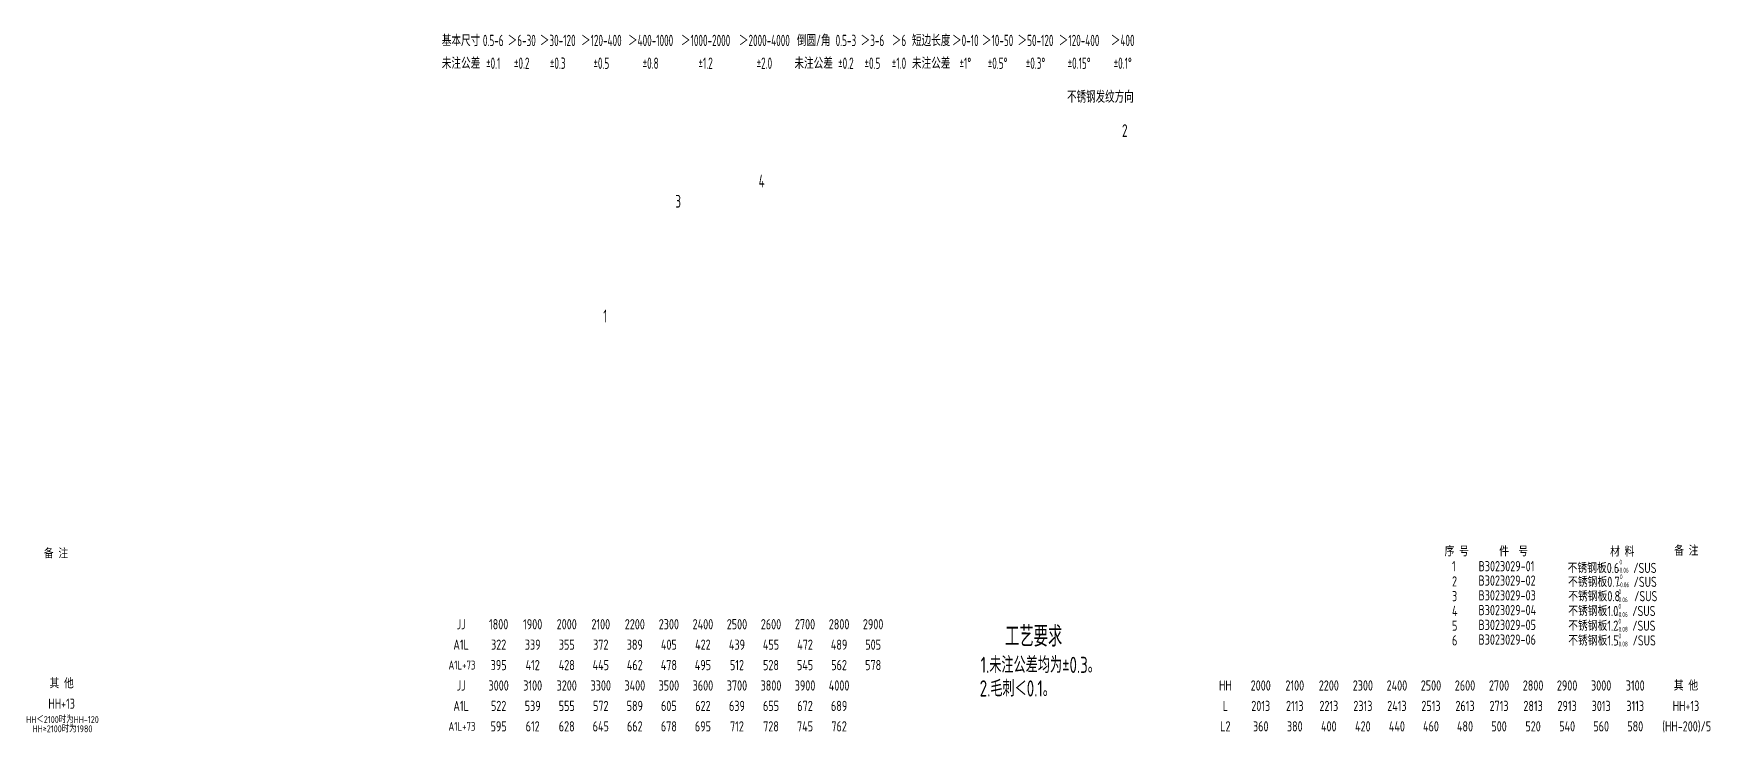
# Model space of a CAD drawing. Header units: inches. Extents: x 14216 to 120088, y -28810 to 23559.
# Drawn here: x 60263 to 64203, y 10831 to 12474 of the extents above; entities that cross this region are included whole.
import ezdxf
from ezdxf.enums import TextEntityAlignment as Align

# ---------------------------------------------------------------- set-up
doc = ezdxf.new("R2010")
doc.units = ezdxf.units.IN
doc.header["$LTSCALE"] = 0.3
doc.header["$MEASUREMENT"] = 0
doc.layers.add('2', color=2, linetype='Continuous')
doc.layers.add('2细实线', color=2, linetype='Continuous')
doc.layers.add('粗实线', color=7, linetype='Continuous', lineweight=30)
doc.styles.add('HZ', font='isocp2.shx', dxfattribs={"width": 0.7, "bigfont": 'hztxt.shx'})

msp = doc.modelspace()

# ---------------------------------------------------------------- texts
at = {"layer": '2', "color": 6, "style": 'HZ', "width": 0.8}
msp.add_text('不锈钢发纹方向', height=28, dxfattribs=at).set_placement((62691.2, 12302.8), align=Align.BOTTOM_LEFT)
at = {"layer": '2', "color": 4, "style": 'HZ', "width": 0.7}
for s, p in [('2', (62820.5, 12230.9)), ('4', (61966.6, 12112.6)), ('3', (61770.9, 12064.8)), ('1', (61601.4, 11795.1))]:
    msp.add_text(s, height=30, dxfattribs=at).set_placement(p)
at = {"layer": '2', "color": 6, "style": 'HZ', "width": 0.75}
for s, p in [('1.未注公差均为±0.3。', (62488.2, 10971.3)), ('2.毛刺＜0.1。', (62486, 10915.9))]:
    msp.add_text(s, height=38, dxfattribs=at).set_placement(p)
at = {"layer": '2', "style": 'HZ', "width": 0.8}
for s, p in [('HH＜2100时为HH-120', (60330.7, 10861.7)), ('HH≥2100时为1980', (60330.7, 10840))]:
    msp.add_text(s, height=16.2, dxfattribs=at).set_placement(p, align=Align.MIDDLE_CENTER)
at = {"layer": '2', "char_height": 11.38, "attachment_point": 1, "style": 'HZ'}
for s, insert in [(' 0\\P-0.06', (63983.7, 11237.5)), (' 0\\P-0.06', (63985, 11203.1)), (' 0\\P-0.06', (63981.4, 11168)), (' 0\\P-0.06', (63981.4, 11133.3)), (' 0\\P-0.08', (63981.4, 11098.7)), (' 0\\P-0.08', (63981.4, 11064))]:
    msp.add_mtext(s, dxfattribs=dict(at, insert=insert))
at = {"layer": '2细实线', "linetype": 'ByBlock', "style": 'HZ', "width": 0.65}
for s, p in [('基本尺寸', (61267.2, 12457.7)), ('0.5-6', (61342.9, 12457.7)), ('＞6-30', (61409.8, 12457.7)), ('＞30-120', (61494.4, 12457.7)), ('＞120-400', (61596.9, 12457.7)), ('＞400-1000', (61712.7, 12457.7)), ('＞1000-2000', (61841.9, 12457.7)), ('＞2000-4000', (61980, 12457.7)), ('倒圆/角', (62095.8, 12457.7)), ('0.5-3', (62171.6, 12457.7)), ('＞3-6', (62233.9, 12457.7)), ('＞6', (62296.3, 12457.7)), ('短边长度', (62372, 12457.7)), ('＞0-10', (62452.2, 12457.7)), ('＞10-50', (62528, 12457.7)), ('＞50-120', (62617.1, 12457.7)), ('＞120-400', (62719.5, 12457.7)), ('＞400', (62822, 12457.7)), ('未注公差', (61267.2, 12404.2)), ('%%p0.1', (61342.9, 12404.2)), ('%%p0.2', (61409.8, 12404.2)), ('%%p0.3', (61494.4, 12404.2)), ('%%p0.5', (61596.9, 12404.2)), ('%%p0.8', (61712.7, 12404.2)), ('%%p1.2', (61841.9, 12404.2)), ('%%p2.0', (61980, 12404.2)), ('未注公差', (62095.8, 12404.2)), ('%%p0.2', (62171.6, 12404.2)), ('%%p0.5', (62233.9, 12404.2)), ('%%p1.0', (62296.3, 12404.2)), ('未注公差', (62372, 12404.2)), ('%%p1%%d', (62452.2, 12404.2)), ('%%p0.5%%d', (62528, 12404.2)), ('%%p0.3%%d', (62617.1, 12404.2)), ('%%p0.15%%d', (62719.5, 12404.2)), ('%%p0.1%%d', (62822, 12404.2))]:
    msp.add_text(s, height=26.73, dxfattribs=at).set_placement(p, align=Align.MIDDLE_CENTER)
at = {"layer": '2细实线', "style": 'HZ', "width": 0.8}
for s, p in [('序 号', (63578.5, 11245.4)), ('件  号', (63706.7, 11245.4)), ('材 料', (63967.4, 11244.9)), ('备 注', (64117.9, 11246.8)), ('备 注', (60287, 11240.3)), ('1', (63595.9, 11210.2)), ('B3023029-01', (63658.3, 11210.2)), ('不锈钢板0.6   /SUS', (63867.3, 11206.1)), ('2 ', (63595.9, 11174.5)), ('B3023029-02', (63658.1, 11176.4)), ('不锈钢板0.7   /SUS', (63868.5, 11173.4)), ('3', (63595.9, 11139.8)), ('B3023029-03', (63658.1, 11141.7)), ('不锈钢板0.8   /SUS', (63868.8, 11139.7)), ('4', (63595.9, 11105.1)), ('B3023029-04', (63658.1, 11107)), ('不锈钢板1.0   /SUS', (63868.8, 11105)), ('5', (63595.9, 11070.4)), ('B3023029-05', (63658.1, 11072.3)), ('不锈钢板1.2   /SUS', (63868.8, 11070.3)), ('6', (63595.9, 11035.8)), ('B3023029-06', (63658.1, 11037.7)), ('不锈钢板1.5   /SUS', (63868.8, 11035.7))]:
    msp.add_text(s, height=24, dxfattribs=at).set_placement(p)
for s, height, p in [('JJ', 24, (61267.4, 11085.8)), ('1800', 24, (61355.6, 11085.8)), ('1900', 24, (61435.6, 11085.8)), ('2000', 24, (61515.6, 11085.8)), ('2100', 24, (61595.6, 11085.8)), ('2200', 24, (61675.6, 11085.8)), ('2300', 24, (61755.6, 11085.8)), ('2400', 24, (61835.6, 11085.8)), ('2500', 24, (61915.6, 11085.8)), ('2600', 24, (61995.6, 11085.8)), ('2700', 24, (62075.6, 11085.8)), ('2800', 24, (62155.6, 11085.8)), ('2900', 24, (62235.6, 11085.8)), ('A1L', 24, (61267.4, 11037.8)), ('322', 24, (61355.6, 11037.8)), ('339', 24, (61435.6, 11037.8)), ('355', 24, (61515.6, 11037.8)), ('372', 24, (61595.6, 11037.8)), ('389', 24, (61675.6, 11037.8)), ('405', 24, (61755.6, 11037.8)), ('422', 24, (61835.6, 11037.8)), ('439', 24, (61915.6, 11037.8)), ('455', 24, (61995.6, 11037.8)), ('472', 24, (62075.6, 11037.8)), ('489', 24, (62155.6, 11037.8)), ('505', 24, (62235.6, 11037.8)), ('A1L+73', 21, (61269.4, 10989.8)), ('395', 24, (61355.6, 10989.8)), ('412', 24, (61435.6, 10989.8)), ('428', 24, (61515.6, 10989.8)), ('445', 24, (61595.6, 10989.8)), ('462', 24, (61675.6, 10989.8)), ('478', 24, (61755.6, 10989.8)), ('495', 24, (61835.6, 10989.8)), ('512', 24, (61915.6, 10989.8)), ('528', 24, (61995.6, 10989.8)), ('545', 24, (62075.6, 10989.8)), ('562', 24, (62155.6, 10989.8)), ('578', 24, (62235.6, 10989.8)), ('其 他', 24, (60328.7, 10947.1)), ('其 他', 24, (64145.6, 10941.8)), ('JJ', 24, (61267.4, 10941.8)), ('3000', 24, (61355.6, 10941.8)), ('3100', 24, (61435.6, 10941.8)), ('3200', 24, (61515.6, 10941.8)), ('3300', 24, (61595.6, 10941.8)), ('3400', 24, (61675.6, 10941.8)), ('3500', 24, (61755.6, 10941.8)), ('3600', 24, (61835.6, 10941.8)), ('3700', 24, (61915.6, 10941.8)), ('3800', 24, (61995.6, 10941.8)), ('3900', 24, (62075.6, 10941.8)), ('4000', 24, (62155.6, 10941.8)), ('HH', 24, (63063.3, 10941.8)), ('2000', 24, (63146.4, 10941.8)), ('2100', 24, (63226.4, 10941.8)), ('2200', 24, (63306.4, 10941.8)), ('2300', 24, (63386.4, 10941.8)), ('2400', 24, (63466.4, 10941.8)), ('2500', 24, (63546.4, 10941.8)), ('2600', 24, (63626.4, 10941.8)), ('2700', 24, (63706.4, 10941.8)), ('2800', 24, (63786.4, 10941.8)), ('2900', 24, (63866.4, 10941.8)), ('3000', 24, (63946.4, 10941.8)), ('3100', 24, (64026.4, 10941.8)), ('HH+13', 24, (60328.7, 10899.1)), ('A1L', 24, (61267.4, 10893.8)), ('522', 24, (61355.6, 10893.8)), ('539', 24, (61435.6, 10893.8)), ('555', 24, (61515.6, 10893.8)), ('572', 24, (61595.6, 10893.8)), ('589', 24, (61675.6, 10893.8)), ('605', 24, (61755.6, 10893.8)), ('622', 24, (61835.6, 10893.8)), ('639', 24, (61915.6, 10893.8)), ('655', 24, (61995.6, 10893.8)), ('672', 24, (62075.6, 10893.8)), ('689', 24, (62155.6, 10893.8)), ('L', 24, (63063.3, 10893.8)), ('2013', 24, (63146.4, 10893.8)), ('2113', 24, (63226.4, 10893.8)), ('2213', 24, (63306.4, 10893.8)), ('2313', 24, (63386.4, 10893.8)), ('2413', 24, (63466.4, 10893.8)), ('2513', 24, (63546.4, 10893.8)), ('2613', 24, (63626.4, 10893.8)), ('2713', 24, (63706.4, 10893.8)), ('2813', 24, (63786.4, 10893.8)), ('2913', 24, (63866.4, 10893.8)), ('3013', 24, (63946.4, 10893.8)), ('3113', 24, (64026.4, 10893.8)), ('HH+13', 24, (64145.6, 10893.8)), ('A1L+73', 21, (61269.4, 10845.8)), ('595', 24, (61355.6, 10845.8)), ('612', 24, (61435.6, 10845.8)), ('628', 24, (61515.6, 10845.8)), ('645', 24, (61595.6, 10845.8)), ('662', 24, (61675.6, 10845.8)), ('678', 24, (61755.6, 10845.8)), ('695', 24, (61835.6, 10845.8)), ('712', 24, (61915.6, 10845.8)), ('728', 24, (61995.6, 10845.8)), ('745', 24, (62075.6, 10845.8)), ('762', 24, (62155.6, 10845.8)), ('L2', 24, (63063.3, 10845.8)), ('360', 24, (63146.4, 10845.8)), ('380', 24, (63226.4, 10845.8)), ('400', 24, (63306.4, 10845.8)), ('420', 24, (63386.4, 10845.8)), ('440', 24, (63466.4, 10845.8)), ('460', 24, (63546.4, 10845.8)), ('480', 24, (63626.4, 10845.8)), ('500', 24, (63706.4, 10845.8)), ('520', 24, (63786.4, 10845.8)), ('540', 24, (63866.4, 10845.8)), ('560', 24, (63946.4, 10845.8)), ('580', 24, (64026.4, 10845.8)), ('(HH-200)/5', 24, (64147.4, 10845.8))]:
    msp.add_text(s, height=height, dxfattribs=at).set_placement(p, align=Align.MIDDLE_CENTER)
at = {"layer": '粗实线', "color": 3, "linetype": 'Continuous', "lineweight": -3, "style": 'HZ', "width": 0.7}
msp.add_text('工艺要求', height=48, dxfattribs=at).set_placement((62545.6, 11033.2))

doc.saveas('drawing.dxf')
